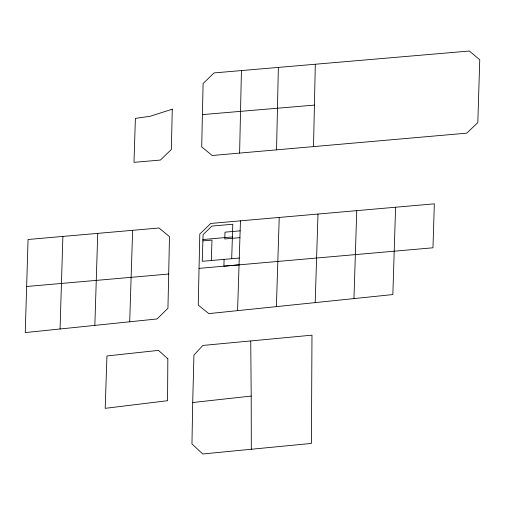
<?xml version="1.0" encoding="UTF-8"?>
<svg xmlns="http://www.w3.org/2000/svg" width="505" height="505" viewBox="0 0 505 505"><rect width="100%" height="100%" fill="white"/><g stroke="black" fill="none" stroke-linecap="round" stroke-linejoin="round"><path stroke-width="0.76" d="M192.702 402.523L191.957 443.914L202.745 453.97L311.427 443.415L311.976 335.162L202.846 345.445L193.945 355.059L192.702 402.523L251.206 396.059L250.739 341.172M313.517 146.614L315.316 64.249M276.551 149.865L278.362 67.399M168.689 274.038L169.478 236.637L159.018 228.001L62.879 236.422L28.059 239.49L25.25 332.587L157.036 318.958L167.938 308.284L168.689 274.038L26.487 286.512M239.61 153.091L466.79 133.156L477.818 122.582L479.75 59.729L469.347 51.03L214.101 72.916L203.098 83.502L201.697 146.873L212.157 155.508L239.61 153.091L241.434 70.561M60.063 328.995L62.879 236.422M94.852 325.39L97.743 233.386M276.393 306.617L279.227 217.44M315.202 302.596L317.986 214.044M353.967 298.581L356.751 210.648L434.338 203.831L432.968 247.791L199.058 268.37M129.709 321.792L132.626 230.318M211.33 260.492L211.98 240.09L202.89 240.885M224.113 259.374L223.898 266.173L239.054 264.847M231.694 258.712L232.792 224.233L211.955 226.063L203.092 234.617L202.24 261.293L239.269 258.042M237.584 310.638L240.462 220.836L356.751 210.648M395.598 207.239L392.846 294.566L208.805 313.618L198.244 305.064L199.797 234.049L210.781 223.45L240.462 220.836M240.14 230.842L224.984 232.167L224.769 238.972L239.925 237.64M202.934 239.528L232.388 236.946M314.255 105.109L202.41 114.603M251.206 396.059L251.307 449.355M167.837 358.771L167.565 400.699L105.198 408.337L106.94 355.956L158.469 350.382L167.837 358.771M172.255 109.213L171.372 149.455L160.394 160.053L133.983 162.357L135.391 118.391L150.105 116.283L172.255 109.213"/></g></svg>
